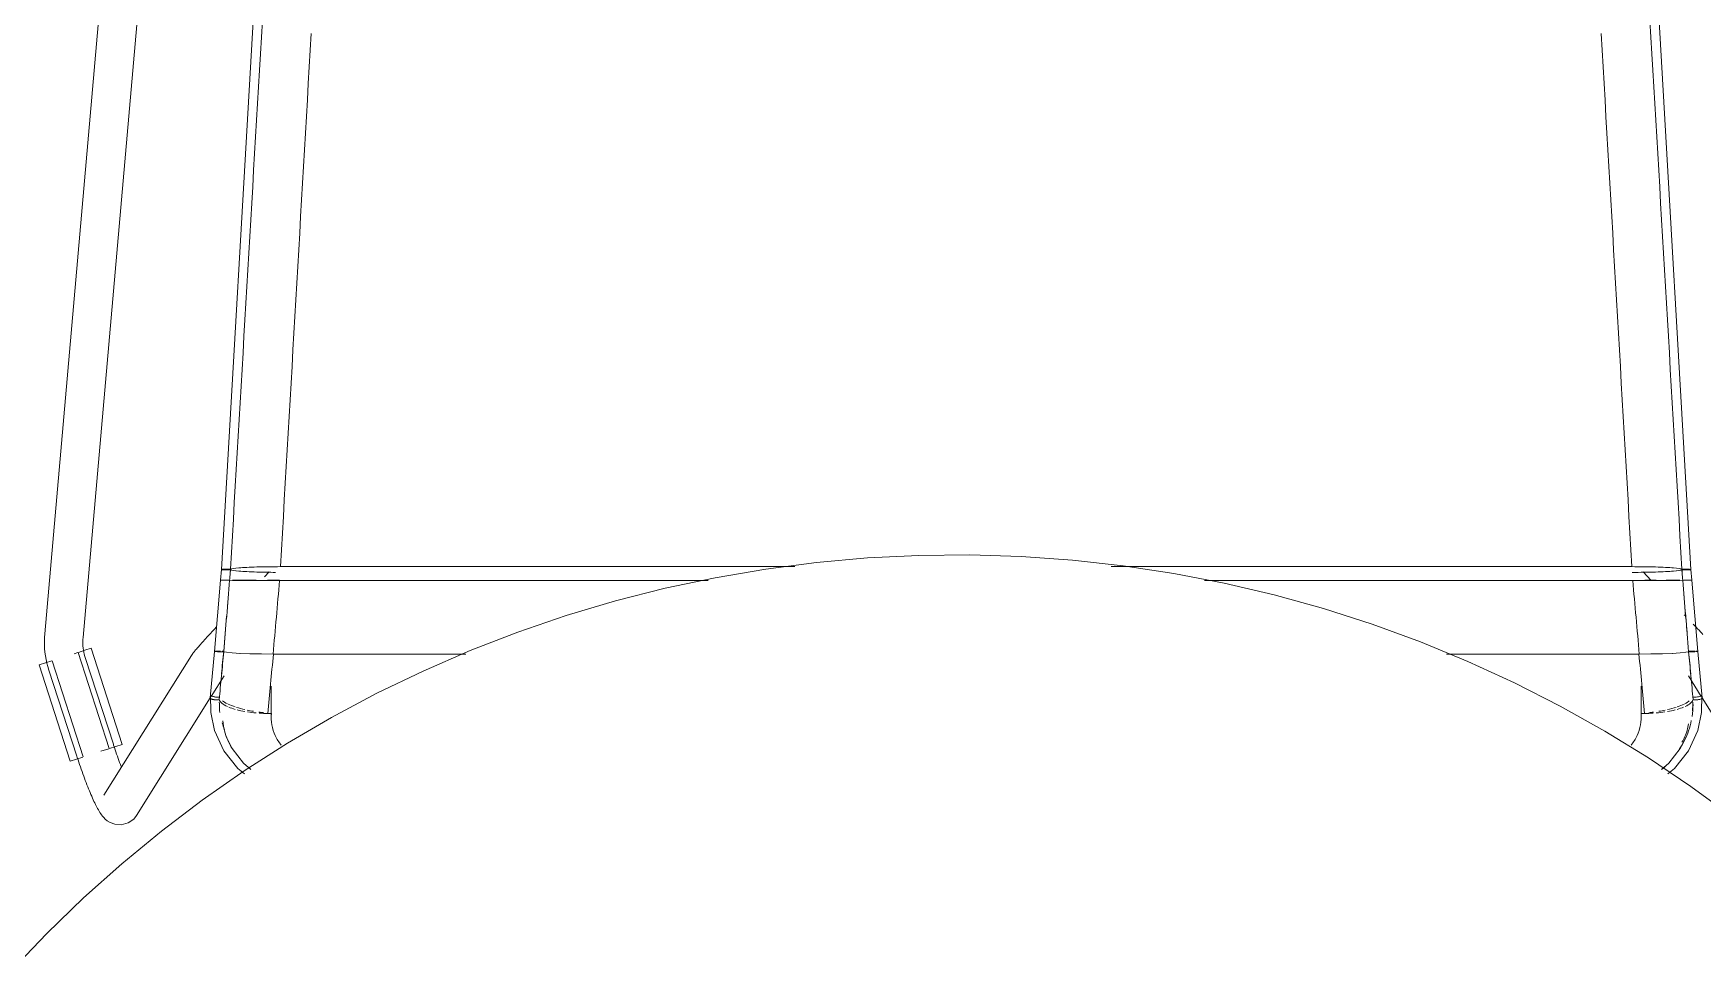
# Model space of a CAD drawing. Header units: millimetres. Extents: x 79795 to 317870, y -36033 to 97293.
# Drawn here: x 166803 to 167324, y 32040 to 32333 of the extents above; entities that cross this region are included whole.
import ezdxf

# ---------------------------------------------------------------- set-up
doc = ezdxf.new("R2010")
doc.units = ezdxf.units.MM
doc.header["$MEASUREMENT"] = 0
doc.layers.add('I-FURN', color=8, linetype='CONTINUOUS', lineweight=9)

msp = doc.modelspace()

# ---------------------------------------------------------------- linework, layer by layer
at = {"layer": 'I-FURN'}
for p, q in [((166845.83, 32588.7), (166806.89, 32145.37)), ((166818.84, 32144.32), (166856.13, 32568.83)), ((166881.32, 32497.41), (166862.03, 32165.5)), ((167301.55, 32497.41), (167320.84, 32165.5)), ((167079.76, 32169.92), (167063.78, 32169.13)), ((167095.75, 32170.07), (167079.76, 32169.92)), ((167111.75, 32169.57), (167095.75, 32170.07)), ((166861.76, 32162.14), (166862.03, 32165.5)), ((166862.1, 32165.53), (166862.03, 32165.5)), ((166862.03, 32165.5), (166862.1, 32165.47)), ((166862.28, 32165.55), (166862.1, 32165.53)), ((166862.1, 32165.47), (166862.29, 32165.44)), ((166862.58, 32165.58), (166862.28, 32165.55)), ((166862.29, 32165.44), (166862.58, 32165.42)), ((166862.96, 32165.59), (166862.58, 32165.58)), ((166862.58, 32165.42), (166862.97, 32165.4)), ((166863.41, 32165.6), (166862.96, 32165.59)), ((166862.97, 32165.4), (166863.42, 32165.39)), ((166863.9, 32165.61), (166863.41, 32165.6)), ((166863.42, 32165.39), (166863.91, 32165.39)), ((166864.39, 32165.61), (166863.9, 32165.61)), ((166863.91, 32165.39), (166864.4, 32165.39)), ((166864.86, 32165.6), (166864.39, 32165.61)), ((166864.4, 32165.39), (166864.87, 32165.4)), ((166865.75, 32165.81), (166864.86, 32165.6)), ((166864.87, 32165.4), (166865.77, 32165.19)), ((166867.5, 32166), (166865.75, 32165.81)), ((166865.77, 32165.19), (166867.53, 32165)), ((166870, 32166.17), (166867.5, 32166)), ((166867.53, 32165), (166870.02, 32164.83)), ((166873.14, 32166.29), (166870, 32166.17)), ((166870.02, 32164.83), (166873.14, 32164.71)), ((166876.7, 32166.37), (166873.14, 32166.29)), ((166873.14, 32164.71), (166876.69, 32164.63)), ((166877, 32164.75), (166875.52, 32163.22)), ((166880.48, 32166.39), (166876.7, 32166.37)), ((167041.06, 32166.39), (166880.48, 32166.39)), ((166880.48, 32166.39), (167041.06, 32166.39)), ((167031.97, 32165.64), (167016.2, 32162.95)), ((167047.84, 32167.71), (167031.97, 32165.64)), ((167063.78, 32169.13), (167047.84, 32167.71)), ((167127.7, 32168.44), (167111.75, 32169.57)), ((167143.6, 32166.67), (167127.7, 32168.44)), ((167302.39, 32166.39), (167139.79, 32166.39)), ((167139.79, 32166.39), (167302.39, 32166.39)), ((167159.42, 32164.27), (167143.6, 32166.67)), ((167306.17, 32166.37), (167302.39, 32166.39)), ((167308.45, 32162.08), (167305.88, 32164.75)), ((167309.73, 32166.29), (167306.17, 32166.37)), ((167306.18, 32164.63), (167309.73, 32164.71)), ((167312.87, 32166.17), (167309.73, 32166.29)), ((167309.73, 32164.71), (167312.85, 32164.83)), ((167312.85, 32164.83), (167315.35, 32165)), ((167315.37, 32166), (167312.87, 32166.17)), ((167315.35, 32165), (167317.1, 32165.19)), ((167317.12, 32165.81), (167315.37, 32166)), ((167317.1, 32165.19), (167318, 32165.4)), ((167318.01, 32165.6), (167317.12, 32165.81)), ((167318, 32165.4), (167318.47, 32165.39)), ((167318.48, 32165.61), (167318.01, 32165.6)), ((167318.47, 32165.39), (167318.96, 32165.39)), ((167318.97, 32165.61), (167318.48, 32165.61)), ((167318.96, 32165.39), (167319.45, 32165.39)), ((167319.46, 32165.6), (167318.97, 32165.61)), ((167319.45, 32165.39), (167319.91, 32165.4)), ((167319.91, 32165.59), (167319.46, 32165.6)), ((167320.29, 32165.58), (167319.91, 32165.59)), ((167319.91, 32165.4), (167320.29, 32165.42)), ((167320.59, 32165.55), (167320.29, 32165.58)), ((167320.29, 32165.42), (167320.58, 32165.44)), ((167320.58, 32165.44), (167320.77, 32165.47)), ((167320.77, 32165.53), (167320.59, 32165.55)), ((167320.84, 32165.5), (167320.77, 32165.53)), ((167320.77, 32165.47), (167320.84, 32165.5)), ((167321.11, 32162.14), (167320.84, 32165.5)), ((166861.75, 32162.14), (166859.93, 32139.94)), ((166861.82, 32162.14), (166861.75, 32162.14)), ((166861.75, 32162.14), (166861.82, 32162.14)), ((166861.82, 32162.14), (166861.76, 32162.14)), ((166861.76, 32162.14), (166861.83, 32162.14)), ((166862.31, 32162.13), (166862.01, 32162.14)), ((166862.01, 32162.14), (166862.3, 32162.13)), ((166862.3, 32162.13), (166862.68, 32162.13)), ((166862.31, 32162.15), (166862.69, 32162.15)), ((166862.69, 32162.15), (166862.31, 32162.15)), ((166862.69, 32162.13), (166862.31, 32162.13)), ((166862.68, 32162.13), (166863.13, 32162.13)), ((166862.69, 32162.15), (166863.14, 32162.15)), ((166863.14, 32162.15), (166862.69, 32162.15)), ((166863.14, 32162.13), (166862.69, 32162.13)), ((166863.13, 32162.13), (166863.63, 32162.13)), ((166863.14, 32162.15), (166863.64, 32162.15)), ((166863.63, 32162.15), (166863.14, 32162.15)), ((166863.63, 32162.13), (166863.14, 32162.13)), ((166864.13, 32162.15), (166863.63, 32162.15)), ((166864.13, 32162.13), (166863.63, 32162.13)), ((166863.63, 32162.13), (166864.12, 32162.13)), ((166863.64, 32162.15), (166864.13, 32162.15)), ((166864.12, 32162.13), (166864.59, 32162.13)), ((166864.13, 32162.15), (166864.6, 32162.15)), ((166864.6, 32162.15), (166864.13, 32162.15)), ((166864.6, 32162.13), (166864.13, 32162.13)), ((166864.59, 32162.13), (166865.48, 32162.12)), ((166865.48, 32162.12), (166864.6, 32162.13)), ((166867.23, 32162.1), (166865.48, 32162.12)), ((166865.48, 32162.12), (166867.23, 32162.1)), ((166865.5, 32162.16), (166867.25, 32162.18)), ((166867.25, 32162.18), (166865.5, 32162.16)), ((166869.73, 32162.09), (166867.23, 32162.1)), ((166867.23, 32162.1), (166869.73, 32162.09)), ((166867.25, 32162.18), (166869.75, 32162.19)), ((166869.75, 32162.19), (166867.25, 32162.18)), ((166872.86, 32162.08), (166869.73, 32162.09)), ((166869.73, 32162.09), (166872.86, 32162.08)), ((166869.75, 32162.19), (166872.87, 32162.2)), ((166872.87, 32162.2), (166869.75, 32162.19)), ((166872.86, 32162.08), (166876.43, 32162.08)), ((166876.43, 32162.08), (166872.87, 32162.08)), ((166876.43, 32162.2), (166880.21, 32162.2)), ((166880.21, 32162.2), (166876.43, 32162.2)), ((166880.22, 32162.08), (166876.43, 32162.08)), ((166876.43, 32162.08), (166880.22, 32162.08)), ((166876.69, 32164.63), (166878.94, 32164.61)), ((167013.96, 32162.08), (166880.22, 32162.08)), ((166880.22, 32162.08), (167013.96, 32162.08)), ((167000.55, 32159.63), (166985.05, 32155.68)), ((167016.2, 32162.95), (167000.55, 32159.63)), ((167175.13, 32161.23), (167159.42, 32164.27)), ((167302.65, 32162.08), (167169.01, 32162.08)), ((167169.01, 32162.08), (167302.65, 32162.08)), ((167190.71, 32157.57), (167175.13, 32161.23)), ((167302.5, 32164.6), (167306.18, 32164.63)), ((167306.44, 32162.08), (167302.65, 32162.08)), ((167302.65, 32162.08), (167306.44, 32162.08)), ((167306.44, 32162.2), (167310, 32162.2)), ((167310, 32162.2), (167306.44, 32162.2)), ((167310, 32162.08), (167306.44, 32162.08)), ((167306.44, 32162.08), (167310.01, 32162.08)), ((167313.14, 32162.09), (167310.01, 32162.08)), ((167310.01, 32162.08), (167313.14, 32162.09)), ((167313.12, 32162.19), (167315.62, 32162.18)), ((167315.62, 32162.18), (167313.13, 32162.19)), ((167315.64, 32162.1), (167313.14, 32162.09)), ((167313.14, 32162.09), (167315.64, 32162.1)), ((167315.62, 32162.18), (167317.37, 32162.16)), ((167317.37, 32162.16), (167315.62, 32162.18)), ((167317.39, 32162.12), (167315.64, 32162.1)), ((167315.64, 32162.1), (167317.39, 32162.12)), ((167318.28, 32162.13), (167317.39, 32162.12)), ((167317.39, 32162.12), (167318.28, 32162.13)), ((167318.27, 32162.15), (167318.74, 32162.15)), ((167318.74, 32162.15), (167318.27, 32162.15)), ((167318.75, 32162.13), (167318.28, 32162.13)), ((167318.28, 32162.13), (167318.75, 32162.13)), ((167318.74, 32162.15), (167319.24, 32162.15)), ((167319.24, 32162.15), (167318.74, 32162.15)), ((167319.24, 32162.13), (167318.75, 32162.13)), ((167318.75, 32162.13), (167319.25, 32162.13)), ((167319.24, 32162.15), (167319.73, 32162.15)), ((167319.73, 32162.15), (167319.24, 32162.15)), ((167319.73, 32162.13), (167319.24, 32162.13)), ((167319.25, 32162.13), (167319.74, 32162.13)), ((167319.73, 32162.15), (167320.18, 32162.15)), ((167320.18, 32162.15), (167319.73, 32162.15)), ((167320.18, 32162.13), (167319.73, 32162.13)), ((167319.74, 32162.13), (167320.19, 32162.13)), ((167320.18, 32162.15), (167320.56, 32162.15)), ((167320.56, 32162.15), (167320.18, 32162.15)), ((167320.57, 32162.13), (167320.18, 32162.13)), ((167320.19, 32162.13), (167320.57, 32162.13)), ((167320.56, 32162.15), (167320.85, 32162.14)), ((167320.86, 32162.14), (167320.56, 32162.15)), ((167320.86, 32162.14), (167320.57, 32162.13)), ((167320.57, 32162.13), (167320.86, 32162.14)), ((167320.85, 32162.14), (167321.04, 32162.14)), ((167321.05, 32162.14), (167320.86, 32162.14)), ((167320.86, 32162.14), (167321.05, 32162.14)), ((167321.05, 32162.14), (167320.86, 32162.14)), ((167321.04, 32162.14), (167321.11, 32162.14)), ((167321.11, 32162.14), (167321.05, 32162.14)), ((167321.05, 32162.14), (167321.12, 32162.14)), ((167321.12, 32162.14), (167321.05, 32162.14)), ((167321.12, 32162.14), (167322.94, 32139.94)), ((166985.05, 32155.68), (166969.72, 32151.12)), ((167206.12, 32153.29), (167190.71, 32157.57)), ((166969.72, 32151.12), (166954.58, 32145.95)), ((167221.35, 32148.4), (167206.12, 32153.29)), ((167319.21, 32150.9), (167318.73, 32151.4)), ((166806.81, 32144.24), (166806.77, 32143.09)), ((166806.88, 32145.38), (166806.81, 32144.24)), ((166818.79, 32143.63), (166818.84, 32144.3)), ((166818.84, 32144.3), (166818.84, 32144.32)), ((166856.79, 32143.55), (166857.14, 32143.94)), ((166857.14, 32143.94), (166857.51, 32144.34)), ((166857.51, 32144.34), (166857.89, 32144.76)), ((166857.89, 32144.76), (166858.29, 32145.18)), ((166858.29, 32145.18), (166858.69, 32145.62)), ((166858.69, 32145.62), (166859.1, 32146.06)), ((166859.1, 32146.06), (166859.52, 32146.52)), ((166859.52, 32146.52), (166859.96, 32146.98)), ((166859.96, 32146.98), (166860.4, 32147.45)), ((166954.58, 32145.95), (166939.65, 32140.17)), ((167236.38, 32142.9), (167221.35, 32148.4)), ((167322.02, 32147.93), (167321.57, 32148.41)), ((167322.47, 32147.45), (167322.02, 32147.93)), ((167322.91, 32146.98), (167322.47, 32147.45)), ((167323.35, 32146.52), (167322.91, 32146.98)), ((167323.77, 32146.06), (167323.35, 32146.52)), ((167324.18, 32145.62), (167323.77, 32146.06)), ((167324.58, 32145.18), (167324.18, 32145.62)), ((166806.77, 32143.09), (166806.79, 32141.95)), ((166806.79, 32141.95), (166806.85, 32140.81)), ((166806.85, 32140.81), (166806.95, 32139.67)), ((166806.95, 32139.67), (166807.1, 32138.54)), ((166816.02, 32139.19), (166817.19, 32139.57)), ((166817.28, 32139.6), (166826.97, 32109.6)), ((166817.4, 32139.64), (166819.37, 32140.28)), ((166818.77, 32142.97), (166818.79, 32143.63)), ((166818.78, 32142.31), (166818.77, 32142.97)), ((166818.82, 32141.65), (166818.78, 32142.31)), ((166818.88, 32140.99), (166818.82, 32141.65)), ((166818.97, 32140.33), (166818.88, 32140.99)), ((166819.09, 32139.68), (166818.97, 32140.33)), ((166819.23, 32139.03), (166819.09, 32139.68)), ((166819.39, 32138.39), (166819.23, 32139.03)), ((166819.37, 32140.28), (166821.33, 32140.91)), ((166831.01, 32110.9), (166821.33, 32140.91)), ((166852.68, 32138.67), (166825.37, 32095.09)), ((166852.68, 32138.67), (166852.89, 32139)), ((166852.89, 32139), (166853.08, 32139.25)), ((166853.08, 32139.25), (166853.25, 32139.48)), ((166853.25, 32139.48), (166853.42, 32139.7)), ((166853.42, 32139.7), (166853.6, 32139.93)), ((166853.6, 32139.93), (166853.79, 32140.16)), ((166853.79, 32140.16), (166854, 32140.4)), ((166854, 32140.4), (166854.21, 32140.65)), ((166854.21, 32140.65), (166854.44, 32140.92)), ((166854.44, 32140.92), (166854.68, 32141.2)), ((166854.68, 32141.2), (166854.94, 32141.49)), ((166854.94, 32141.49), (166855.21, 32141.8)), ((166855.21, 32141.8), (166855.5, 32142.12)), ((166855.5, 32142.12), (166855.8, 32142.46)), ((166855.8, 32142.46), (166856.12, 32142.81)), ((166856.12, 32142.81), (166856.45, 32143.17)), ((166856.45, 32143.17), (166856.79, 32143.55)), ((166859.93, 32139.94), (166858.51, 32125.45)), ((166859.99, 32139.96), (166859.93, 32139.94)), ((166859.93, 32139.94), (166860, 32139.96)), ((166859.93, 32139.94), (166859.99, 32139.91)), ((166860, 32139.91), (166859.93, 32139.94)), ((166860.18, 32139.99), (166859.99, 32139.96)), ((166859.99, 32139.91), (166860.19, 32139.89)), ((166860, 32139.96), (166860.18, 32139.99)), ((166860.47, 32140.01), (166860.18, 32139.99)), ((166860.18, 32139.99), (166860.47, 32140.01)), ((166860.19, 32139.89), (166860.48, 32139.87)), ((166860.49, 32139.87), (166860.19, 32139.89)), ((166860.85, 32140.03), (166860.47, 32140.01)), ((166860.47, 32140.01), (166860.86, 32140.03)), ((166860.48, 32139.87), (166860.86, 32139.85)), ((166860.87, 32139.85), (166860.49, 32139.87)), ((166861.3, 32140.04), (166860.85, 32140.03)), ((166860.86, 32140.03), (166861.31, 32140.04)), ((166860.86, 32139.85), (166861.32, 32139.84)), ((166861.32, 32139.84), (166860.87, 32139.85)), ((166861.8, 32140.04), (166861.3, 32140.04)), ((166861.31, 32140.04), (166861.8, 32140.04)), ((166861.32, 32139.84), (166861.81, 32139.84)), ((166861.81, 32139.84), (166861.32, 32139.84)), ((166861.81, 32139.84), (166862.31, 32139.84)), ((166862.31, 32139.84), (166861.81, 32139.84)), ((166862.76, 32140.03), (166862.29, 32140.04)), ((166862.3, 32140.04), (166862.77, 32140.03)), ((166862.31, 32139.84), (166862.78, 32139.85)), ((166862.78, 32139.85), (166862.31, 32139.84)), ((166862.78, 32139.85), (166863.67, 32139.65)), ((166863.67, 32139.65), (166862.78, 32139.85)), ((166863.67, 32139.65), (166865.41, 32139.47)), ((166865.39, 32139.48), (166863.67, 32139.65)), ((166867.84, 32139.33), (166865.4, 32139.47)), ((166865.41, 32139.47), (166867.88, 32139.32)), ((166867.88, 32139.32), (166870.98, 32139.21)), ((166870.92, 32139.21), (166867.88, 32139.32)), ((166870.98, 32139.21), (166874.42, 32139.14)), ((166874.42, 32139.14), (166870.98, 32139.21)), ((166878.16, 32139.11), (166874.51, 32139.14)), ((166874.52, 32139.13), (166878.28, 32139.11)), ((166878.28, 32139.11), (166938.39, 32139.11)), ((166938.39, 32139.11), (166878.28, 32139.11)), ((166939.65, 32140.17), (166924.98, 32133.81)), ((167251.17, 32136.81), (167236.38, 32142.9)), ((167244.48, 32139.11), (167304.59, 32139.11)), ((167304.59, 32139.11), (167244.48, 32139.11)), ((167304.59, 32139.11), (167308.35, 32139.13)), ((167308.36, 32139.14), (167304.71, 32139.11)), ((167308.45, 32139.14), (167311.89, 32139.21)), ((167311.89, 32139.21), (167308.45, 32139.14)), ((167311.89, 32139.21), (167314.99, 32139.32)), ((167314.99, 32139.32), (167311.96, 32139.21)), ((167314.99, 32139.32), (167317.47, 32139.47)), ((167317.47, 32139.47), (167315.03, 32139.33)), ((167317.47, 32139.47), (167319.2, 32139.65)), ((167319.2, 32139.65), (167317.48, 32139.48)), ((167319.2, 32139.65), (167320.09, 32139.85)), ((167320.09, 32139.85), (167319.21, 32139.65)), ((167320.09, 32139.85), (167320.56, 32139.84)), ((167320.56, 32139.84), (167320.09, 32139.85)), ((167320.1, 32140.03), (167320.58, 32140.04)), ((167320.58, 32140.04), (167320.11, 32140.03)), ((167320.56, 32139.84), (167321.06, 32139.84)), ((167321.06, 32139.84), (167320.56, 32139.84)), ((167321.08, 32140.04), (167320.58, 32140.04)), ((167320.58, 32140.04), (167321.07, 32140.04)), ((167321.06, 32139.84), (167321.55, 32139.84)), ((167321.55, 32139.84), (167321.06, 32139.84)), ((167321.07, 32140.04), (167321.56, 32140.04)), ((167321.57, 32140.04), (167321.08, 32140.04)), ((167321.55, 32139.84), (167322.01, 32139.85)), ((167322, 32139.85), (167321.55, 32139.84)), ((167321.56, 32140.04), (167322.01, 32140.03)), ((167322.02, 32140.03), (167321.57, 32140.04)), ((167322.38, 32139.87), (167322, 32139.85)), ((167322.01, 32139.85), (167322.39, 32139.87)), ((167322.68, 32139.89), (167322.38, 32139.87)), ((167322.39, 32139.87), (167322.69, 32139.89)), ((167322.69, 32139.99), (167322.4, 32140.01)), ((167322.4, 32140.01), (167322.69, 32139.99)), ((167322.88, 32139.96), (167322.69, 32139.99)), ((167322.69, 32139.99), (167322.88, 32139.96)), ((167322.69, 32139.89), (167322.88, 32139.91)), ((167322.94, 32139.94), (167322.87, 32139.91)), ((167322.94, 32139.94), (167322.88, 32139.96)), ((167322.88, 32139.96), (167322.94, 32139.94)), ((167322.88, 32139.91), (167322.94, 32139.94)), ((167322.94, 32139.94), (167324.37, 32125.45)), ((166805.17, 32135.69), (166807.12, 32136.32)), ((166814.86, 32105.68), (166805.17, 32135.69)), ((166807.1, 32138.54), (166807.3, 32137.42)), ((166807.12, 32136.32), (166809.1, 32136.96)), ((166807.3, 32137.42), (166807.54, 32136.3)), ((166807.54, 32136.3), (166807.83, 32135.19)), ((166807.83, 32135.19), (166808.16, 32134.1)), ((166808.16, 32134.1), (166808.17, 32134.05)), ((166808.17, 32134.05), (166816.88, 32107.24)), ((166818.9, 32106.99), (166809.21, 32137)), ((166819.58, 32137.76), (166819.39, 32138.39)), ((166828.3, 32110.95), (166819.58, 32137.76)), ((166924.98, 32133.81), (166910.56, 32126.86)), ((167265.71, 32130.13), (167251.17, 32136.81)), ((166858.81, 32125.85), (166862.85, 32132.3)), ((166877.57, 32129.07), (166877.57, 32119.31)), ((167279.97, 32122.87), (167265.71, 32130.13)), ((167305.3, 32119.31), (167305.3, 32129.07)), ((167320.02, 32132.3), (167324.06, 32125.85)), ((166835.54, 32088.72), (166858.58, 32125.48)), ((166858.72, 32120.88), (166858.63, 32126.34)), ((166910.56, 32126.86), (166896.44, 32119.34)), ((167324.15, 32120.88), (167324.24, 32126.34)), ((167324.3, 32125.48), (167347.33, 32088.72)), ((166859.93, 32115.23), (166858.72, 32120.88)), ((166877.63, 32120.56), (166876.58, 32120.56)), ((166896.44, 32119.34), (166882.63, 32111.26)), ((167293.92, 32115.05), (167279.97, 32122.87)), ((167306.29, 32120.56), (167305.24, 32120.56)), ((167322.94, 32115.23), (167324.15, 32120.88)), ((166862.83, 32108.92), (166859.93, 32115.23)), ((166865.41, 32109.63), (166863.5, 32113.31)), ((167307.56, 32106.68), (167293.92, 32115.05)), ((167317.47, 32109.63), (167319.37, 32113.31)), ((167320.04, 32108.92), (167322.94, 32115.23)), ((166824.4, 32108.76), (166826.87, 32109.56)), ((166829.06, 32110.27), (166827.09, 32109.63)), ((166828.4, 32110.62), (166828.3, 32110.95)), ((166828.63, 32109.93), (166828.4, 32110.62)), ((166828.86, 32109.24), (166828.63, 32109.93)), ((166829.09, 32108.55), (166828.86, 32109.24)), ((166831.01, 32110.9), (166829.06, 32110.27)), ((166829.33, 32107.87), (166829.09, 32108.55)), ((166829.56, 32107.2), (166829.33, 32107.87)), ((166867.17, 32103.39), (166862.83, 32108.92)), ((166868.9, 32105.05), (166865.41, 32109.63)), ((166882.63, 32111.26), (166869.16, 32102.64)), ((167313.97, 32105.05), (167317.47, 32109.63)), ((167315.7, 32103.39), (167320.04, 32108.92)), ((166816.81, 32106.32), (166814.86, 32105.68)), ((166818.78, 32106.95), (166816.81, 32106.32)), ((166817.03, 32106.78), (166816.88, 32107.24)), ((166817.28, 32106.05), (166817.03, 32106.78)), ((166817.52, 32105.31), (166817.28, 32106.05)), ((166817.77, 32104.58), (166817.52, 32105.31)), ((166818.02, 32103.85), (166817.77, 32104.58)), ((166818.28, 32103.12), (166818.02, 32103.85)), ((166818.53, 32102.41), (166818.28, 32103.12)), ((166818.78, 32101.7), (166818.53, 32102.41)), ((166829.8, 32106.54), (166829.56, 32107.2)), ((166830.03, 32105.88), (166829.8, 32106.54)), ((166830.27, 32105.23), (166830.03, 32105.88)), ((166830.5, 32104.6), (166830.27, 32105.23)), ((166830.74, 32103.97), (166830.5, 32104.6)), ((166869.16, 32102.64), (166856.03, 32093.49)), ((166869.22, 32101.75), (166867.17, 32103.39)), ((166871.25, 32103.09), (166868.9, 32105.05)), ((167320.84, 32097.77), (167307.56, 32106.68)), ((167311.62, 32103.09), (167313.97, 32105.05)), ((167313.65, 32101.75), (167315.7, 32103.39)), ((166819.04, 32101), (166818.78, 32101.7)), ((166819.29, 32100.31), (166819.04, 32101)), ((166819.55, 32099.64), (166819.29, 32100.31)), ((166819.8, 32098.97), (166819.55, 32099.64)), ((166820.05, 32098.32), (166819.8, 32098.97)), ((166820.31, 32097.68), (166820.05, 32098.32)), ((166820.56, 32097.05), (166820.31, 32097.68)), ((166820.81, 32096.44), (166820.56, 32097.05)), ((167333.76, 32088.33), (167320.84, 32097.77)), ((166821.05, 32095.85), (166820.81, 32096.44)), ((166821.3, 32095.27), (166821.05, 32095.85)), ((166821.54, 32094.71), (166821.3, 32095.27)), ((166821.78, 32094.16), (166821.54, 32094.71)), ((166822.02, 32093.63), (166821.78, 32094.16)), ((166822.25, 32093.12), (166822.02, 32093.63)), ((166822.49, 32092.63), (166822.25, 32093.12)), ((166822.72, 32092.16), (166822.49, 32092.63)), ((166822.95, 32091.7), (166822.72, 32092.16)), ((166856.03, 32093.49), (166843.29, 32083.81)), ((166823.18, 32091.26), (166822.95, 32091.7)), ((166823.4, 32090.84), (166823.18, 32091.26)), ((166823.64, 32090.43), (166823.4, 32090.84)), ((166823.87, 32090.03), (166823.64, 32090.43)), ((166824.11, 32089.64), (166823.87, 32090.03)), ((166824.37, 32089.25), (166824.11, 32089.64)), ((166824.65, 32088.86), (166824.37, 32089.25)), ((166824.96, 32088.46), (166824.65, 32088.86)), ((166825.33, 32088.03), (166824.96, 32088.46)), ((166825.79, 32087.56), (166825.33, 32088.03)), ((166826.42, 32087.04), (166825.79, 32087.56)), ((166827.33, 32086.48), (166826.42, 32087.04)), ((166834.65, 32087.59), (166832.92, 32086.37)), ((166834.65, 32087.59), (166835.54, 32088.72)), ((166828.72, 32085.96), (166827.33, 32086.48)), ((166830.69, 32085.78), (166828.72, 32085.96)), ((166832.92, 32086.37), (166830.69, 32085.78)), ((166843.29, 32083.81), (166830.94, 32073.64)), ((166830.94, 32073.64), (166819.01, 32062.98)), ((166819.01, 32062.98), (166807.52, 32051.85)), ((166807.52, 32051.85), (166796.48, 32040.27))]:
    msp.add_line(p, q, dxfattribs=at)
for points in [[(166864.86, 32165.6), (166868.08, 32221), (166874.52, 32331.77), (166880.96, 32442.36), (166884.18, 32497.6)], [(167318.01, 32165.6), (167314.79, 32221), (167308.35, 32331.77), (167301.91, 32442.36), (167298.69, 32497.6)], [(166880.48, 32166.39), (166883.68, 32221.92), (166886.87, 32277.45), (166890.07, 32332.88)], [(167292.8, 32332.88), (167296, 32277.42), (167299.19, 32221.92), (167302.39, 32166.39)], [(166864.87, 32165.4), (166864.28, 32165.38), (166862.77, 32165.39), (166862.03, 32165.46), (166862.03, 32165.5)], [(166864.86, 32165.6), (166864.82, 32165.02), (166864.73, 32163.87), (166864.64, 32162.71), (166864.6, 32162.13)], [(166864.87, 32165.4), (166864.83, 32164.86), (166864.74, 32163.77), (166864.65, 32162.69), (166864.6, 32162.15)], [(167318, 32165.4), (167318.04, 32164.86), (167318.13, 32163.77), (167318.22, 32162.69), (167318.27, 32162.15)], [(167318.01, 32165.6), (167318.05, 32165.02), (167318.14, 32163.87), (167318.23, 32162.71), (167318.28, 32162.13)], [(166862.78, 32139.85), (166863.08, 32143.55), (166863.69, 32150.98), (166864.29, 32158.41), (166864.59, 32162.13)], [(166879.19, 32150.58), (166879.53, 32154.41), (166879.88, 32158.24), (166880.22, 32162.08)], [(167302.65, 32162.08), (167302.99, 32158.24), (167303.34, 32154.41), (167303.68, 32150.58)], [(167320.09, 32139.85), (167319.79, 32143.55), (167319.18, 32150.98), (167318.58, 32158.41), (167318.28, 32162.13)], [(166863.97, 32154.59), (166864.01, 32155), (166864.04, 32155.41), (166864.08, 32155.82)], [(166862.77, 32140.03), (166863.07, 32143.68), (166863.37, 32147.33), (166863.67, 32150.98)], [(166878.16, 32139.11), (166878.5, 32142.93), (166878.84, 32146.76), (166879.19, 32150.58)], [(167303.68, 32150.58), (167304.03, 32146.76), (167304.37, 32142.93), (167304.71, 32139.11)], [(166862.78, 32139.85), (166862.54, 32137.32), (166862.06, 32132.29), (166861.58, 32127.33), (166861.34, 32124.89)], [(166862.76, 32140.03), (166862.53, 32137.66), (166862.29, 32135.29), (166862.06, 32132.95)], [(166878.28, 32139.11), (166877.97, 32135.97), (166877.38, 32129.73), (166876.84, 32123.58), (166876.58, 32120.56)], [(167304.59, 32139.11), (167304.9, 32135.97), (167305.49, 32129.73), (167306.03, 32123.58), (167306.29, 32120.56)], [(167320.09, 32139.85), (167320.33, 32137.32), (167320.81, 32132.29), (167321.29, 32127.33), (167321.53, 32124.89)], [(167320.12, 32139.85), (167320.35, 32137.54), (167320.58, 32135.22), (167320.81, 32132.95)], [(166858.69, 32126.2), (166858.73, 32126.15), (166858.85, 32126.06), (166859.15, 32125.92), (166859.54, 32125.81), (166859.99, 32125.71), (166860.48, 32125.65), (166860.98, 32125.62), (166861.3, 32125.62), (166861.44, 32125.62)], [(166863.89, 32122.72), (166863.2, 32123.05), (166862.05, 32123.75), (166861.49, 32124.5), (166861.34, 32124.89)], [(166861.38, 32124.06), (166861.39, 32123.41), (166861.43, 32122.76), (166861.49, 32122.11)], [(166861.52, 32120.9), (166861.43, 32121.71), (166861.42, 32122.53), (166861.43, 32123.36)], [(166862.35, 32124.54), (166862.76, 32124.21), (166863.28, 32123.89), (166863.92, 32123.58)], [(166864.17, 32123.46), (166864.81, 32123.17), (166865.55, 32122.89), (166866.37, 32122.63)], [(167316.52, 32122.61), (167317.33, 32122.88), (167318.14, 32123.17), (167318.7, 32123.46)], [(167318.94, 32123.58), (167319.58, 32123.89), (167319.98, 32124.21), (167320.31, 32124.53)], [(167321.5, 32123.35), (167321.48, 32122.09), (167321.38, 32120.84), (167321.2, 32119.6)], [(167321.3, 32121.38), (167321.41, 32122.27), (167321.43, 32123.16), (167321.42, 32124.07)], [(166866.32, 32121.84), (166865.59, 32122.05), (166864.95, 32122.28), (166864.36, 32122.53)], [(166866.8, 32122.47), (166867.6, 32122.22), (166868.47, 32121.99), (166869.39, 32121.78)], [(166869.37, 32121.16), (166868.53, 32121.3), (166867.72, 32121.47), (166866.99, 32121.66)], [(166870.05, 32121.62), (166870.7, 32121.48), (166871.36, 32121.35), (166872.04, 32121.23)], [(166872.86, 32120.72), (166871.96, 32120.8), (166871.08, 32120.9), (166870.23, 32121.02)], [(166873.74, 32120.97), (166874.21, 32120.91), (166874.69, 32120.85), (166875.17, 32120.81)], [(166876.58, 32120.56), (166875.62, 32120.57), (166874.7, 32120.6), (166873.78, 32120.66)], [(166877.57, 32119.04), (166877.56, 32119.54), (166877.58, 32120.05), (166877.63, 32120.56)], [(167305.24, 32120.56), (167305.29, 32120.05), (167305.31, 32119.54), (167305.3, 32119.03)], [(167309.07, 32120.66), (167308.17, 32120.6), (167307.24, 32120.56), (167306.29, 32120.56)], [(167307.71, 32120.79), (167308.18, 32120.85), (167308.65, 32120.91), (167309.12, 32120.98)], [(167312.65, 32121.02), (167311.8, 32120.9), (167310.92, 32120.78), (167310.01, 32120.72)], [(167310.81, 32121.24), (167311.5, 32121.35), (167312.15, 32121.49), (167312.82, 32121.62)], [(167313.48, 32121.77), (167314.4, 32121.99), (167315.35, 32122.22), (167316.2, 32122.46)], [(167315.88, 32121.66), (167315.14, 32121.47), (167314.33, 32121.31), (167313.49, 32121.16)], [(167318.53, 32122.52), (167317.94, 32122.28), (167317.28, 32122.04), (167316.55, 32121.84)], [(166862.31, 32117.64), (166862.51, 32116.92), (166862.75, 32116.2), (166863.01, 32115.49)], [(167313.03, 32104.23), (167312.6, 32103.82), (167312.15, 32103.42), (167311.68, 32103.04)]]:
    msp.add_open_spline(points, degree=3, dxfattribs=at)
for points, knots in [([(166862.03, 32165.5), (166862.03, 32165.52), (166862.16, 32165.55), (166862.56, 32165.58), (166862.94, 32165.59), (166863.4, 32165.61), (166863.89, 32165.61), (166864.4, 32165.61), (166864.71, 32165.6), (166864.86, 32165.6)], [-0.498493, -0.498493, -0.498493, -0.498493, -0.375, -0.3125, -0.25, -0.1875, -0.125, -0.0625, 0, 0, 0, 0]), ([(166864.86, 32165.6), (166865.14, 32165.74), (166866.53, 32165.95), (166869.89, 32166.17), (166873.06, 32166.3), (166876.66, 32166.37), (166879.21, 32166.39), (166880.48, 32166.39)], [-1, -1, -1, -1, -0.666667, -0.5, -0.333333, -0.166667, 0, 0, 0, 0]), ([(166878.95, 32164.61), (166876.92, 32164.62), (166873.69, 32164.68), (166869.91, 32164.83), (166866.55, 32165.05), (166865.16, 32165.26), (166864.87, 32165.4)], [-0.9335619, -0.9335619, -0.9335619, -0.9335619, -0.6666667, -0.5, -0.3333333, 0, 0, 0, 0]), ([(167302.39, 32166.39), (167303.66, 32166.39), (167306.21, 32166.37), (167309.81, 32166.3), (167312.98, 32166.17), (167316.34, 32165.95), (167317.73, 32165.74), (167318.01, 32165.6)], [-1, -1, -1, -1, -0.833333, -0.666667, -0.5, -0.333333, 0, 0, 0, 0]), ([(167318, 32165.4), (167317.71, 32165.26), (167316.32, 32165.05), (167312.96, 32164.83), (167309.81, 32164.7), (167306.25, 32164.62), (167303.74, 32164.61), (167302.5, 32164.6)], [-1, -1, -1, -1, -0.6666667, -0.5, -0.3333333, -0.1666667, -0.003964, -0.003964, -0.003964, -0.003964]), ([(167320.84, 32165.5), (167320.84, 32165.48), (167320.7, 32165.45), (167320.31, 32165.42), (167319.92, 32165.4), (167319.46, 32165.39), (167318.97, 32165.39), (167318.46, 32165.39), (167318.15, 32165.39), (167318, 32165.4)], [-0.5, -0.5, -0.5, -0.5, -0.375, -0.3125, -0.25, -0.1875, -0.125, -0.0625, 0, 0, 0, 0]), ([(167318.01, 32165.6), (167318.23, 32165.6), (167318.72, 32165.61), (167319.35, 32165.61), (167319.82, 32165.6), (167320.23, 32165.58), (167320.68, 32165.55), (167320.84, 32165.52), (167320.84, 32165.5)], [-1, -1, -1, -1, -0.90625, -0.8125, -0.765625, -0.71875, -0.625, -0.501507, -0.501507, -0.501507, -0.501507]), ([(167319.6, 32146.14), (167319.46, 32147.79), (167319.02, 32153.12), (167318.58, 32158.46), (167318.27, 32162.15)], [0.2766114, 0.2766114, 0.2766114, 0.2766114, 0.5, 1, 1, 1, 1]), ([(166861.34, 32124.89), (166861.2, 32124.87), (166860.91, 32124.84), (166860.49, 32124.82), (166860.12, 32124.83), (166859.82, 32124.86), (166859.56, 32124.89), (166859.31, 32124.94), (166859.08, 32125), (166858.89, 32125.07), (166858.69, 32125.17), (166858.59, 32125.25), (166858.55, 32125.3)], [0, 0, 0, 0, 0.0555556, 0.1111111, 0.1666667, 0.1944444, 0.2222222, 0.2777778, 0.3055556, 0.3333333, 0.3888889, 0.4444444, 0.4444444, 0.4444444, 0.4444444]), ([(167321.53, 32124.89), (167321.38, 32124.5), (167320.82, 32123.75), (167319.69, 32123.06), (167319.01, 32122.74)], [0, 0, 0, 0, 0.1666667, 0.3309695, 0.3309695, 0.3309695, 0.3309695]), ([(167321.43, 32125.62), (167321.65, 32125.61), (167322.14, 32125.62), (167322.89, 32125.71), (167323.56, 32125.86), (167323.99, 32126.03), (167324.14, 32126.15), (167324.18, 32126.2)], [-1, -1, -1, -1, -0.90625, -0.8125, -0.71875, -0.625, -0.5625, -0.5625, -0.5625, -0.5625]), ([(167324.32, 32125.3), (167324.3, 32125.28), (167324.25, 32125.23), (167324.15, 32125.15), (167323.96, 32125.05), (167323.63, 32124.95), (167323.24, 32124.88), (167322.88, 32124.84), (167322.51, 32124.82), (167322.06, 32124.83), (167321.71, 32124.87), (167321.53, 32124.89)], [0.5555556, 0.5555556, 0.5555556, 0.5555556, 0.5833333, 0.6180556, 0.6527778, 0.7222222, 0.7916667, 0.8263889, 0.8611111, 0.9305556, 1, 1, 1, 1]), ([(166865.41, 32109.65), (166864.9, 32110.47), (166863.31, 32113.19), (166862.72, 32116.18), (166862.44, 32118.28)], [-0.4024189, -0.4024189, -0.4024189, -0.4024189, -0.3333333, -0.1789981, -0.1789981, -0.1789981, -0.1789981]), ([(166880.73, 32110.67), (166879.97, 32111.57), (166878.04, 32114.57), (166877.41, 32118.17), (166877.63, 32120.56)], [0.5, 0.5, 0.5, 0.5, 0.6666667, 1, 1, 1, 1]), ([(167305.24, 32120.56), (167305.46, 32118.17), (167304.83, 32114.57), (167302.9, 32111.57), (167302.14, 32110.67)], [0, 0, 0, 0, 0.3333333, 0.5, 0.5, 0.5, 0.5]), ([(167320.95, 32118.32), (167320.51, 32116.2), (167319.5, 32113.12), (167317.86, 32110.35), (167317.28, 32109.49)], [0.1763318, 0.1763318, 0.1763318, 0.1763318, 0.3333333, 0.408557, 0.408557, 0.408557, 0.408557]), ([(167318, 32111.55), (167318.34, 32112.14), (167319.36, 32113.99), (167319.86, 32115.97), (167320.08, 32117.34)], [0.6175454, 0.6175454, 0.6175454, 0.6175454, 0.6666667, 0.7702374, 0.7702374, 0.7702374, 0.7702374])]:
    msp.add_open_spline(points, degree=3, knots=knots, dxfattribs=at)

doc.saveas('drawing.dxf')
